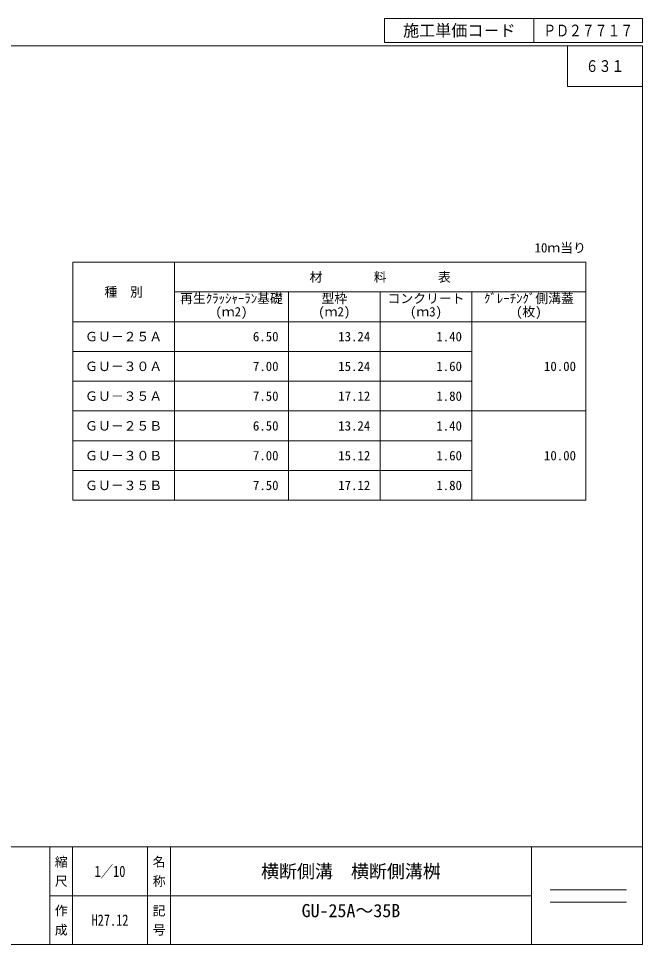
# Model space of a CAD drawing. Units: millimetres at full size, sheet at 1:10; details may follow other scales. Extents: x 137 to 2875, y 2309 to 4175.
# Drawn here: x 1616 to 2875, y 2309 to 4175 of the extents above; entities that cross this region are included whole.
import ezdxf
from ezdxf.enums import TextEntityAlignment as Align

# ---------------------------------------------------------------- set-up
doc = ezdxf.new("R2010")
doc.units = ezdxf.units.MM
doc.header["$LTSCALE"] = 10
for name, color, linetype, lineweight in [('0_2', 7, 'Continuous', 13), ('_0-0_', 7, 'Continuous', 13), ('本体', 7, 'Continuous', 13)]:
    doc.layers.add(name, color=color, linetype=linetype, lineweight=lineweight)
doc.styles.add('@ＭＳ ゴシック', font='')
doc.styles.add('ＭＳ ゴシック', font='')
doc.styles.get('@ＭＳ ゴシック').set_extended_font_data('@MS Gothic')
doc.styles.get('ＭＳ ゴシック').set_extended_font_data('MS Gothic')

msp = doc.modelspace()

# ---------------------------------------------------------------- linework, layer by layer
at = {"layer": '0_2'}
for p, q in [((1725.71, 3684.26), (1725.71, 3204.26)), ((1725.71, 3684.26), (2760.71, 3684.26)), ((1930.71, 3684.26), (1930.71, 3204.26)), ((2760.71, 3684.26), (2760.71, 3204.26)), ((1930.71, 3624.26), (2760.71, 3624.26)), ((2160.71, 3624.26), (2160.71, 3204.26)), ((2345.71, 3624.26), (2345.71, 3204.26)), ((2530.71, 3624.26), (2530.71, 3204.26)), ((1725.71, 3564.26), (2760.71, 3564.26)), ((1725.71, 3504.26), (2530.71, 3504.26)), ((1725.71, 3444.26), (2530.71, 3444.26)), ((1725.71, 3384.26), (2760.71, 3384.26)), ((1725.71, 3324.26), (2530.71, 3324.26)), ((1725.71, 3264.26), (2530.71, 3264.26)), ((1725.71, 3204.26), (2760.71, 3204.26)), ((2651, 2407.03), (1679.06, 2407.03))]:
    msp.add_line(p, q, dxfattribs=at)
at = {"layer": '_0-0_'}
for p, q in [((2354.73, 4175.42), (2874.84, 4175.42)), ((2354.73, 4175.42), (2354.73, 4127.04)), ((2655.93, 4175.42), (2655.93, 4127.04)), ((2655.93, 4175.42), (2655.93, 4127.04)), ((2874.84, 4175.42), (2874.84, 4127.04)), ((2354.73, 4127.04), (2655.93, 4127.04)), ((2655.93, 4127.04), (2874.84, 4127.04)), ((2723.5, 4120.56), (2723.5, 4038.56)), ((2874.84, 4038.56), (2723.5, 4038.56)), ((1679.06, 2505.32), (1679.06, 2308.74)), ((1725.02, 2505.32), (1725.02, 2308.74)), ((1876.49, 2505.32), (1876.49, 2308.86)), ((1922.46, 2505.32), (1922.46, 2308.74)), ((2651, 2505.32), (2651, 2308.74))]:
    msp.add_line(p, q, dxfattribs=at)
at = {"layer": '_0-0_', "color": 6}
msp.add_line((136.72, 2505.32), (2874.84, 2505.32), dxfattribs=at)
msp.add_lwpolyline([(2874.84, 4120.56), (136.72, 4120.56), (136.72, 2308.74), (2874.84, 2308.74)], close=True, dxfattribs=at)
at = {"layer": '本体', "color": 1}
for p, q in [((2688.91, 2419.04), (2842.57, 2419.04)), ((2688.91, 2394.04), (2842.57, 2394.04))]:
    msp.add_line(p, q, dxfattribs=at)

# ---------------------------------------------------------------- texts
at = {"layer": '_0-0_', "style": 'ＭＳ ゴシック'}
for s, height, p in [('施工単価コ－ド', 23.74, (2505.33, 4151.23)), ('材\u3000\u3000\u3000\u3000料\u3000\u3000\u3000\u3000表', 18.99, (2345.71, 3654.26)), ('種\u3000別', 18.99, (1828.21, 3624.26)), ('ＧＵ－２５Ａ', 18.99, (1828.21, 3534.26)), ('ＧＵ－３０Ａ', 18.99, (1828.21, 3474.26)), ('ＧＵ－３５Ａ', 18.99, (1828.21, 3414.26)), ('ＧＵ－２５Ｂ', 18.99, (1828.21, 3354.26)), ('ＧＵ－３０Ｂ', 18.99, (1828.21, 3294.26)), ('ＧＵ－３５Ｂ', 18.99, (1828.21, 3234.26)), ('横断側溝\u3000横断側溝桝', 26.58, (2286.73, 2456.18)), ('GU-25A～35B', 26.58, (2286.73, 2377.06))]:
    msp.add_text(s, height=height, dxfattribs=at).set_placement(p, align=Align.MIDDLE_CENTER)
at = {"layer": '_0-0_', "style": 'ＭＳ ゴシック', "width": 0.8}
for s, height, p in [('ＰＤ２７７１７', 23.74, (2765.39, 4151.23)), ('６３１', 23.74, (2799.17, 4079.56)), ('1／10', 22.79, (1800.76, 2456.18)), ('H27.12', 22.79, (1800.76, 2357.89))]:
    msp.add_text(s, height=height, dxfattribs=at).set_placement(p, align=Align.MIDDLE_CENTER)
at = {"layer": '_0-0_', "style": 'ＭＳ ゴシック'}
for s, p in [('10ｍ当り', (2760.71, 3713.23)), ('6.50', (2140.71, 3534.26)), ('13.24', (2325.71, 3534.26)), ('1.40', (2510.71, 3534.26)), ('7.00', (2140.71, 3474.26)), ('15.24', (2325.71, 3474.26)), ('1.60', (2510.71, 3474.26)), ('10.00', (2740.71, 3474.26)), ('7.50', (2140.71, 3414.26)), ('17.12', (2325.71, 3414.26)), ('1.80', (2510.71, 3414.26)), ('6.50', (2140.71, 3354.26)), ('13.24', (2325.71, 3354.26)), ('1.40', (2510.71, 3354.26)), ('7.00', (2140.71, 3294.26)), ('15.12', (2325.71, 3294.26)), ('1.60', (2510.71, 3294.26)), ('10.00', (2740.71, 3294.26)), ('7.50', (2140.71, 3234.26)), ('17.12', (2325.71, 3234.26)), ('1.80', (2510.71, 3234.26))]:
    msp.add_text(s, height=18.99, dxfattribs=at).set_placement(p, align=Align.MIDDLE_RIGHT)
for s, p in [('再生ｸﾗｯｼｬｰﾗﾝ基礎', (1942.11, 3620.61)), ('型枠', (2227.31, 3620.61)), ('コンクリート', (2360.51, 3620.61)), ('ｸﾞﾚｰﾁﾝｸﾞ側溝蓋', (2555.06, 3620.61)), ('(ｍ2)', (2013.34, 3593.81)), ('(ｍ2)', (2220.84, 3593.81)), ('(ｍ3)', (2405.84, 3593.81)), ('(枚)', (2619.81, 3593.81))]:
    msp.add_text(s, height=18.99, dxfattribs=at).set_placement(p, align=Align.TOP_LEFT)
at = {"layer": '_0-0_', "style": '@ＭＳ ゴシック'}
for s, p in [(' 縮 尺 ', (1702.04, 2456.18)), ('名 称', (1899.48, 2456.18)), ('作 成', (1702.04, 2357.89)), ('記 号', (1899.48, 2357.89))]:
    msp.add_text(s, height=18.99, rotation=270, dxfattribs=at).set_placement(p, align=Align.MIDDLE_CENTER)

doc.saveas('drawing.dxf')
